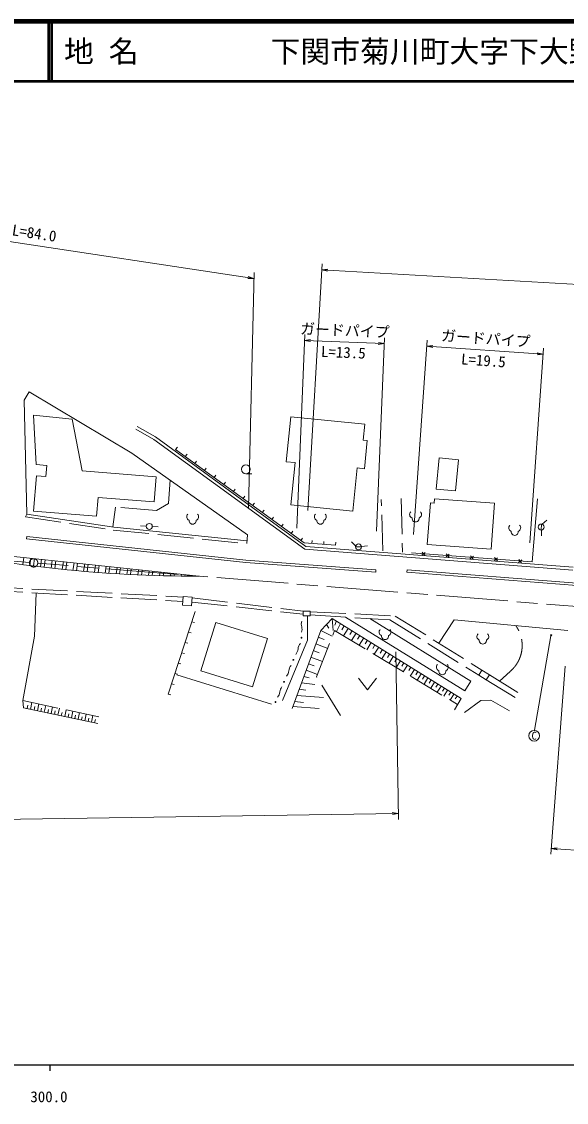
# Model space of a CAD drawing. Units: millimetres, scale not verified. Extents: x 40000 to 680000, y 20000 to 380000.
# Drawn here: x 363260 to 454631, y 198715 to 380000 of the extents above; entities that cross this region are included whole.
import ezdxf
from ezdxf.enums import TextEntityAlignment as Align

# ---------------------------------------------------------------- set-up
doc = ezdxf.new("R2010")
doc.units = ezdxf.units.MM
doc.header["$LTSCALE"] = 1000
doc.linetypes.add('CHAIN', pattern=[18.5, 12, -1.5, 3.5, -1.5])
doc.linetypes.add('DASHED', pattern=[7.5, 6, -1.5])
for name, color, linetype, lineweight in [('M-BGD', 7, 'Continuous', 13), ('M-BMK', 2, 'CHAIN', 13), ('M-STR-HTXT', 7, 'Continuous', 13), ('M-TTL', 2, 'Continuous', 140), ('M-TTL-BAND', 7, 'Continuous', 25), ('M-TTL-LINE', 7, 'Continuous', 50)]:
    doc.layers.add(name, color=color, linetype=linetype, lineweight=lineweight)
doc.layers.add('M-TTL-TXT', color=7, linetype='Continuous')
doc.styles.add('ＭＳ ゴシック', font='')
doc.styles.get('ＭＳ ゴシック').set_extended_font_data('MS Gothic')

# ---------------------------------------------------------------- blocks, each defined once
blk = doc.blocks.new('電話柱1')
at = {"color": 7, "linetype": 'Continuous', "lineweight": 13}
for p, q in [((-1.203, 0.848), (-0.496, 0.14)), ((-0.516, 0.002), (0.484, 0.002)), ((1.475, 0.164), (0.478, 0.078))]:
    blk.add_line(p, q, dxfattribs=at)
blk.add_circle((-0.016, 0.002), 0.5, dxfattribs=at)
blk = doc.blocks.new('園庭')
at = {"color": 7, "linetype": 'Continuous', "lineweight": 13}
for centre, start, end in [((-0.4, 0.4), 131.4195, 251.1424), ((0.4, 0.4), 288.8576, 48.5806), ((0, -0.25), 172.1402, 7.8598)]:
    blk.add_arc(centre, 0.6, start, end, dxfattribs=at)
blk = doc.blocks.new('広葉樹林')
at = {"color": 7, "linetype": 'Continuous', "lineweight": 13}
blk.add_line((0, 0), (1, 0), dxfattribs=at)
blk.add_circle((0, 0.75), 0.75, dxfattribs=at)
blk = doc.blocks.new('open_arrow')
at = {"color": 0, "linetype": 'Continuous', "lineweight": -2}
blk.add_lwpolyline([(7.5, 1.25), (0, 0), (7.5, -1.25)], dxfattribs=at)

msp = doc.modelspace()

# ---------------------------------------------------------------- linework, layer by layer
at = {"layer": 'M-BGD'}
for p, q in [((364521, 317891), (363679, 316488)), ((381764, 307626), (364521, 317891)), ((363679, 316488), (364111, 297397)), ((365719, 305696), (365226, 313987)), ((365226, 313987), (371756, 313330)), ((373399, 304636), (371756, 313330)), ((385692, 310344), (382641, 312069)), ((385421, 309923), (382395, 311633)), ((410934, 291982), (385692, 310344)), ((410741, 291496), (385421, 309923)), ((389097, 308238), (389391, 308643)), ((410653, 292558), (389097, 308238)), ((401171, 293934), (381764, 307626)), ((390711, 307064), (391005, 307469)), ((392325, 305890), (392619, 306295)), ((393939, 304716), (394233, 305121)), ((395553, 303542), (395847, 303946)), ((397167, 302368), (397461, 302772)), ((398781, 301194), (399075, 301598)), ((400395, 300020), (400689, 300424)), ((402009, 298846), (402303, 299250)), ((449784, 299964), (448902, 289358)), ((363899, 296919), (364111, 297397)), ((364111, 297397), (378704, 295221)), ((403623, 297672), (403917, 298076)), ((405237, 296497), (405531, 296902)), ((406851, 295323), (407145, 295728)), ((378704, 295221), (401068, 292932)), ((384176, 295367), (383180, 295451)), ((385173, 295294), (386171, 295232)), ((401017, 292434), (401171, 293934)), ((408465, 294149), (408759, 294554)), ((346112, 291994), (392968, 286989)), ((364132, 293632), (364089, 293235)), ((364089, 293235), (400844, 289293)), ((364132, 293632), (400880, 289691)), ((410079, 292975), (410373, 293379)), ((415916, 292159), (410653, 292558)), ((455756, 288503), (410934, 291982)), ((411936, 292460), (411974, 292959)), ((413926, 292310), (413964, 292808)), ((415916, 292159), (415954, 292657)), ((363624, 290124), (363447, 288926)), ((455718, 288004), (410741, 291496)), ((448902, 289358), (428645, 290893)), ((430943, 290970), (430399, 290509)), ((430436, 291008), (430905, 290471)), ((434994, 290663), (434450, 290202)), ((434488, 290701), (434956, 290164)), ((439045, 290355), (438501, 289895)), ((438539, 290394), (439008, 289857)), ((442590, 290087), (443059, 289550)), ((364818, 289996), (364637, 288768)), ((365415, 289932), (365232, 288692)), ((366609, 289805), (366424, 288544)), ((367206, 289741), (367020, 288473)), ((368400, 289613), (368212, 288336)), ((368997, 289550), (368809, 288269)), ((370263, 289414), (370075, 288134)), ((370860, 289351), (370672, 288073)), ((372054, 289223), (371868, 287956)), ((372651, 289159), (372466, 287900)), ((373845, 289032), (373663, 287793)), ((374442, 288968), (374262, 287741)), ((375675, 288836), (375500, 287641)), ((376272, 288772), (376099, 287595)), ((377467, 288645), (377299, 287508)), ((378064, 288581), (377900, 287467)), ((379258, 288453), (379101, 287390)), ((379855, 288390), (379703, 287354)), ((381049, 288262), (380906, 287287)), ((400844, 289293), (422656, 287641)), ((400880, 289691), (422687, 288040)), ((443097, 290048), (442553, 289588)), ((447148, 289741), (446604, 289281)), ((446642, 289780), (447110, 289243)), ((381646, 288198), (381508, 287256)), ((382872, 288067), (382744, 287198)), ((383469, 288004), (383347, 287172)), ((384664, 287876), (384553, 287125)), ((385261, 287812), (385157, 287105)), ((386493, 287681), (386403, 287067)), ((387091, 287617), (387007, 287052)), ((388285, 287489), (388217, 287026)), ((388882, 287425), (388821, 287015)), ((390076, 287298), (390032, 286999)), ((390673, 287234), (390638, 286994)), ((391867, 287106), (391850, 286988)), ((422687, 288040), (422656, 287641)), ((427906, 288039), (427875, 287641)), ((427875, 287641), (456370, 285426)), ((427906, 288039), (456401, 285824)), ((365686, 284152), (365438, 276914)), ((390356, 283586), (390256, 282089)), ((391852, 283486), (390356, 283586)), ((391752, 281989), (391852, 283486)), ((387814, 267207), (392345, 281082)), ((390256, 282089), (391752, 281989)), ((411660, 281118), (410460, 281118)), ((410460, 281118), (410460, 280318)), ((411660, 280318), (411660, 281118)), ((391779, 279348), (392254, 279192)), ((410460, 280318), (411660, 280318)), ((411192, 276270), (411192, 280318)), ((413428, 277894), (415353, 279899)), ((415353, 279899), (436967, 266465)), ((415353, 279899), (415497, 277874)), ((416049, 279466), (415779, 278766)), ((417556, 280123), (437619, 267734)), ((421654, 279857), (438631, 269373)), ((435820, 279632), (454856, 277889)), ((391212, 277613), (391688, 277458)), ((408616, 264781), (413428, 277894)), ((413428, 277894), (415366, 276899)), ((414390, 278896), (414769, 278249)), ((416719, 279050), (416083, 277682)), ((417382, 278638), (416989, 278006)), ((418043, 278227), (417263, 276972)), ((418696, 277821), (418308, 277198)), ((419347, 277416), (418579, 276179)), ((365438, 276914), (363473, 266127)), ((390646, 275879), (391121, 275724)), ((407022, 266125), (411192, 276270)), ((412590, 275610), (414599, 274872)), ((413004, 276739), (414019, 276366)), ((419991, 277016), (419609, 276402)), ((420633, 276617), (419876, 275398)), ((421268, 276223), (420892, 275618)), ((421901, 275829), (421155, 274629)), ((390080, 274145), (390555, 273989)), ((412182, 274499), (413176, 274134)), ((422526, 275440), (422156, 274845)), ((423151, 275052), (422416, 273870)), ((423767, 274669), (423402, 274082)), ((424383, 274287), (423658, 273121)), ((424990, 273909), (424631, 273331)), ((389513, 272410), (389988, 272255)), ((411375, 272299), (412349, 271942)), ((411775, 273390), (413744, 272668)), ((425597, 273532), (424883, 272384)), ((426196, 273160), (425842, 272590)), ((426794, 272788), (426091, 271657)), ((427385, 272421), (427036, 271860)), ((427974, 272054), (427282, 270940)), ((388947, 270676), (389422, 270521)), ((389298, 270455), (405177, 265483)), ((410582, 270140), (411504, 269934)), ((410975, 271211), (412904, 270503)), ((428556, 271693), (428213, 271140)), ((429137, 271331), (428455, 270234)), ((429711, 270975), (429373, 270430)), ((430284, 270619), (429612, 269537)), ((430850, 270267), (430516, 269731)), ((440453, 271237), (439924, 270389)), ((439924, 270389), (441196, 269595)), ((441726, 270443), (440453, 271237)), ((441196, 269595), (441726, 270443)), ((388380, 268942), (388856, 268786)), ((410190, 269071), (412467, 268807)), ((419758, 269891), (421258, 267891)), ((421258, 267891), (422758, 269891)), ((431415, 269916), (430753, 268851)), ((431972, 269570), (431644, 269041)), ((432529, 269224), (431877, 268174)), ((433079, 268882), (432755, 268361)), ((433628, 268541), (432985, 267507)), ((438631, 269373), (437619, 267734)), ((387814, 267207), (388289, 267052)), ((409419, 266970), (413869, 266632)), ((409804, 268019), (410917, 267867)), ((434169, 268204), (433851, 267691)), ((434711, 267868), (434078, 266849)), ((435245, 267536), (434931, 267030)), ((435778, 267204), (435155, 266201)), ((436305, 266877), (435995, 266379)), ((363473, 266127), (363593, 264884)), ((363593, 264884), (376064, 262277)), ((364176, 264762), (364298, 265343)), ((364758, 264640), (365001, 265799)), ((365338, 264519), (365458, 265097)), ((365917, 264398), (366157, 265551)), ((366493, 264278), (366613, 264853)), ((367069, 264158), (367308, 265304)), ((368214, 263918), (368452, 265058)), ((369354, 263680), (369591, 264814)), ((408740, 265121), (413172, 264790)), ((409040, 265937), (410565, 265800)), ((436967, 266465), (435884, 264581)), ((437528, 264099), (440295, 266105)), ((440295, 266105), (441979, 266185)), ((441979, 266185), (445067, 264380)), ((367642, 264038), (367761, 264609)), ((368784, 263799), (368903, 264367)), ((369920, 263562), (370039, 264127)), ((370487, 263443), (370722, 264571)), ((371051, 263325), (371168, 263888)), ((371614, 263208), (371848, 264329)), ((372175, 263090), (372291, 263650)), ((372735, 262973), (372968, 264088)), ((373292, 262857), (373409, 263413)), ((373850, 262740), (374082, 263849)), ((374404, 262624), (374520, 263177)), ((374959, 262509), (375189, 263612)), ((375510, 262393), (375625, 262943))]:
    msp.add_line(p, q, dxfattribs=at)
at = {"layer": 'M-BGD', "linetype": 'DASHED'}
for p, q in [((388152, 303119), (387889, 299182)), ((387889, 299182), (385884, 297979)), ((423829, 291258), (423578, 299864)), ((426907, 300024), (427157, 291006)), ((378987, 298581), (378580, 295234)), ((385884, 297979), (378987, 298581)), ((363899, 296919), (378642, 294725)), ((378642, 294725), (401017, 292434)), ((334995, 286404), (390349, 283483)), ((334995, 285900), (390300, 282750)), ((391843, 283350), (410460, 281118)), ((391795, 282621), (410460, 280608)), ((411660, 281015), (425941, 280294)), ((411660, 280506), (425040, 279637)), ((425040, 279637), (439924, 270389)), ((425941, 280294), (440453, 271237)), ((435820, 279632), (433254, 275731)), ((412716, 270094), (415764, 277874)), ((415764, 277874), (436388, 265458)), ((441726, 270443), (446515, 267454)), ((445187, 270997), (443431, 269379)), ((416766, 263598), (412716, 270094)), ((441196, 269595), (446027, 266647)), ((363473, 266127), (376185, 263398))]:
    msp.add_line(p, q, dxfattribs=at)
at = {"layer": 'M-BGD'}
for points in [[(408408, 313694), (407658, 306186), (409123, 306040), (408413, 298936), (418808, 297897), (419531, 305130), (420773, 305006), (421245, 309724), (420537, 309795), (420803, 312454)], [(436537, 306494), (436031, 301271), (432779, 301585), (433284, 306809)], [(432524, 299963), (432469, 299213), (431816, 299261), (431308, 292266), (442012, 291489), (442574, 299234)], [(395855, 279224), (404486, 276543), (401962, 268419), (393331, 271101)]]:
    msp.add_lwpolyline(points, close=True, dxfattribs=at)
msp.add_lwpolyline([(365719, 305696), (367501, 305551), (367349, 303677), (365760, 303806), (365280, 297881), (375817, 297027), (376074, 300198), (385503, 299433), (385843, 303627), (373399, 304636)], dxfattribs=at)
for centre, radius in [((384674, 295326), 500), ((452067, 277062), 100)]:
    msp.add_circle(centre, radius, dxfattribs=at)
for centre, radius, start, end in [((392249, 501983), 214996, 257.61402, 270.19149), ((411614, 278940), 1450, 160.82718, 197.84042), ((408853, 278051), 1450, 340.82718, 17.84042), ((411320, 274610), 1704, 139.98953, 174.11259), ((410212, 276655), 75, 0, 180), ((410212, 276655), 75, 180, 0), ((407929, 274959), 1704, 319.98953, 354.11259), ((409760, 270926), 1704, 139.98953, 174.11259), ((408845, 272943), 75, 0, 180), ((408845, 272943), 75, 180, 0), ((406370, 271276), 1704, 319.98953, 354.11259), ((408008, 267441), 1450, 138.54445, 175.55768), ((407285, 269259), 75, 0, 180), ((407285, 269259), 75, 180, 0), ((405116, 267665), 1450, 318.54445, 355.55768), ((405844, 265857), 75, 0, 180), ((405844, 265857), 75, 180, 0)]:
    msp.add_arc(centre, radius, start, end, dxfattribs=at)
at = {"layer": 'M-BGD', "linetype": 'DASHED'}
msp.add_arc((441513, 275357), 5702, 310.11614, 35.55241, dxfattribs=at)
at = {"layer": 'M-BMK'}
for p, q in [((364579, 289271), (343594, 290957)), ((463268, 281338), (365974, 289159))]:
    msp.add_line(p, q, dxfattribs=at)
msp.add_circle((365277, 289215), 700, dxfattribs=at)
at = {"layer": 'M-STR-HTXT'}
for p, q in [((402218, 336927), (317166, 349777)), ((411277, 297973), (413646, 339373)), ((401288, 298422), (402243, 337934)), ((413589, 338375), (567280, 329560)), ((409430, 295057), (410756, 327526)), ((410715, 326527), (424085, 325981)), ((422800, 294511), (424126, 326980)), ((428989, 293973), (431290, 326580)), ((431220, 325583), (450735, 324206)), ((448505, 292596), (450806, 325203)), ((452050, 276964), (449270, 261132)), ((426031, 274295), (426452, 246174)), ((454406, 271906), (452026, 240329)), ((426437, 247174), (78681, 241928)), ((452101, 241326), (552396, 233768))]:
    msp.add_line(p, q, dxfattribs=at)
msp.add_circle((449228, 260216), 900, dxfattribs=at)
at = {"layer": 'M-TTL'}
msp.add_line((680000, 380000), (40000, 380000), dxfattribs=at)
at = {"layer": 'M-TTL-BAND'}
for p, q in [((40000, 205000), (579000, 205000)), ((368000, 205000), (368000, 204000))]:
    msp.add_line(p, q, dxfattribs=at)
at = {"layer": 'M-TTL-LINE'}
for p, q in [((367750, 380000), (367750, 370000)), ((368250, 380000), (368250, 370000)), ((40000, 370000), (680000, 370000))]:
    msp.add_line(p, q, dxfattribs=at)

# ---------------------------------------------------------------- block references
at = {"layer": 'M-BGD', "xscale": 1000, "yscale": 1000}
for name, p in [('広葉樹林', (400870, 304157)), ('園庭', (391944, 296547)), ('園庭', (413366, 296547)), ('園庭', (429338, 296923)), ('園庭', (445968, 294668)), ('電話柱1', (419786, 291889)), ('園庭', (424217, 277192)), ('園庭', (440612, 276441)), ('園庭', (433824, 271297))]:
    msp.add_blockref(name, p, dxfattribs=at)
at = {"layer": 'M-BGD', "xscale": 1000, "yscale": 1000, "rotation": 266.54128}
msp.add_blockref('電話柱1', (450407, 295208), dxfattribs=at)
at = {"layer": 'M-STR-HTXT', "xscale": 133, "yscale": 133}
for p, rotation in [((402218, 336927), 171.4), ((413589, 338375), 356.7), ((410715, 326527), 357.7), ((424085, 325981), 177.7), ((431220, 325583), 356), ((450735, 324206), 176), ((426437, 247174), 180.9), ((452101, 241326), 355.7)]:
    msp.add_blockref('open_arrow', p, dxfattribs=dict(at, rotation=rotation))
at = {"layer": 'M-STR-HTXT', "rotation": 260}
msp.add_blockref('open_arrow', (452050, 276964), dxfattribs=at)

# ---------------------------------------------------------------- texts
at = {"layer": 'M-STR-HTXT', "style": 'ＭＳ ゴシック'}
for s, rotation, p in [('L=84.0', 351.408, (365171, 343068)), ('ガードパイプ', 357.661, (417421, 326753)), ('ガードパイプ', 355.964, (441013, 325393)), ('L=13.5', 357.661, (417165, 323064)), ('L=19.5', 355.964, (440613, 321705))]:
    msp.add_text(s, height=1833, rotation=rotation, dxfattribs=at).set_placement(p, align=Align.BOTTOM_CENTER)
msp.add_text('C', height=1320, rotation=358.738, dxfattribs=at).set_placement((449228, 260216), align=Align.MIDDLE_CENTER)
at = {"layer": 'M-TTL-BAND', "style": 'ＭＳ ゴシック'}
msp.add_text('300.0', height=1833, dxfattribs=at).set_placement((367844, 198195), align=Align.BOTTOM_CENTER)
at = {"layer": 'M-TTL-TXT', "style": 'ＭＳ ゴシック'}
for s, p in [('地 名', (370380, 375000)), ('下関市菊川町大字下大野', (405024, 375000))]:
    msp.add_text(s, height=3666, dxfattribs=at).set_placement(p, align=Align.MIDDLE_LEFT)

doc.saveas('drawing.dxf')
